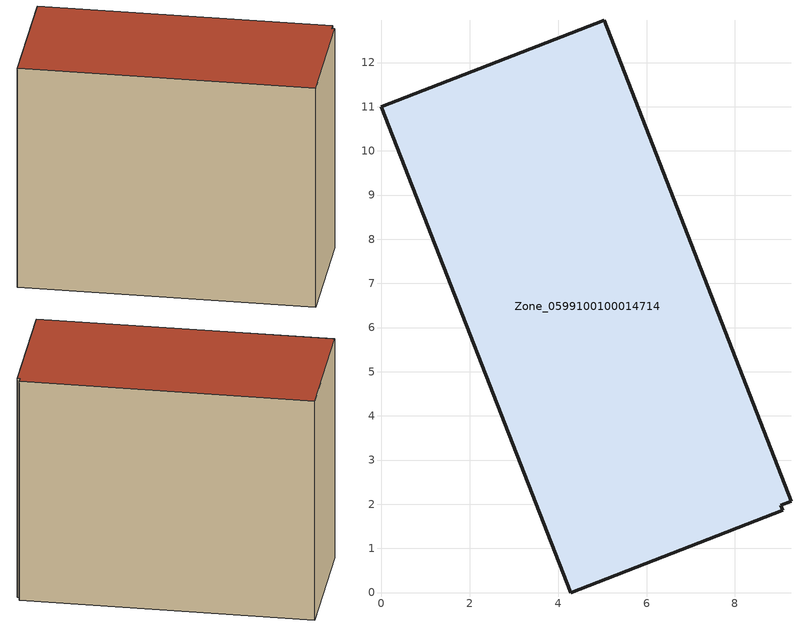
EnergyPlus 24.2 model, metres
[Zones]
Zone_0599100100014714
 floor ground (C_G): 0,11 5.04,12.95 9.27,2.07 9.04,1.98 9.08,1.87 4.28,0 z0
 wall outside (C_F): 5.04,12.95 0,11 4.28,0 9.08,1.87 9.04,1.98 9.27,2.07 5.04,12.95 z0:9.62
 roof outside (C_R): 4.28,0 9.08,1.87 9.04,1.98 9.27,2.07 5.04,12.95 0,11 z9.62
[BUILDING]
Pand.0599100100014714: North Axis=0; Terrain=City; Loads Convergence Tolerance Value=0.04; Temperature Convergence Tolerance Value=0.4; Solar Distribution=FullExterior; Maximum Number of Warmup Days=25; Minimum Number of Warmup Days=1
[Site:Location]
Rotterdam.The.Hague.AP_ZH_NLD Design_Conditions: Latitude=51.96; Longitude=4.45; Time Zone=1; Elevation=-4.5
[SITE:GROUNDTEMPERATURE:BUILDINGSURFACE]
18, 18, 18, 18, 18, 18, 18, 18, 18, 18, 18, 18
[MATERIAL] Thermal Absorptance=0.9; Solar Absorptance=0.7; Visible Absorptance=0.7
Name | Roughness | Thickness | Conductivity | Density | Specific Heat
G.TI.2015-2018 | MediumSmooth | 0.15 | 0.0428571 | 540 | 1210
F.TI.2015-2018 | Rough | 0.3 | 0.0666667 | 1920 | 840
R.TI.2015-2018 | MediumRough | 0.2 | 0.0333333 | 1500 | 1000
[CONSTRUCTION]
C_G: G.TI.2015-2018
C_F: F.TI.2015-2018
C_R: R.TI.2015-2018
[ZONE]
Zone_0599100100014714: Type=1; Multiplier=1; Ceiling Height=Autocalculate; Volume=Autocalculate; Floor Area=autocalculate; Part of Total Floor Area=Yes
[ZONEINFILTRATION:DESIGNFLOWRATE]
Infil_Zone_0599100100014714: Zone or ZoneList or Space or SpaceList=Zone_0599100100014714; Schedule=AlwaysOn; Design Flow Rate Calculation Method=Flow/Area; Flow Rate per Floor Area=0.0015; Constant Term Coefficient=1; Temperature Term Coefficient=0; Velocity Term Coefficient=0; Velocity Squared Term Coefficient=0
[HVACTEMPLATE:ZONE:IDEALLOADSAIRSYSTEM]
Zone_0599100100014714: Maximum Heating Supply Air Temperature=50; Minimum Cooling Supply Air Temperature=13; Maximum Heating Supply Air Humidity Ratio=0.0156; Minimum Cooling Supply Air Humidity Ratio=0.0077; Heating Limit=NoLimit; Cooling Limit=NoLimit; Dehumidification Control Type=ConstantSensibleHeatRatio; Cooling Sensible Heat Ratio=0.7; Dehumidification Setpoint=60; Humidification Control Type=None; Humidification Setpoint=30; Outdoor Air Method=None; Outdoor Air Flow Rate per Person=0.00944; Outdoor Air Flow Rate per Zone Floor Area=0; Outdoor Air Flow Rate per Zone=0; Demand Controlled Ventilation Type=None; Outdoor Air Economizer Type=NoEconomizer; Heat Recovery Type=None; Sensible Heat Recovery Effectiveness=0.7; Latent Heat Recovery Effectiveness=0.65
[ZONECONTROL:THERMOSTAT]
ThermostatControl_Zone_0599100100014714: Zone or ZoneList=Zone_0599100100014714; Control Type Schedule=DualSetpointControlType; Control 1=Thermostat_Zone_0599100100014714; Temperature Difference Between Cutout And Setpoint=0
[THERMOSTATSETPOINT:DUALSETPOINT]
Thermostat_Zone_0599100100014714: Heating Setpoint Temperature Schedule=HeatingSetpoint_Zone_0599100100014714; Cooling Setpoint Temperature Schedule=CoolingSetpoint_Zone_0599100100014714
[SCHEDULE:COMPACT]
HeatingSetpoint_Zone_0599100100014714: Through: 12/31, For: AllDays, Until: 24:00, 21
CoolingSetpoint_Zone_0599100100014714: Through: 12/31, For: AllDays, Until: 24:00, 24
DualSetpointControlType: Through: 12/31, For: AllDays, Until: 24:00, 4
AlwaysOn: Through: 12/31, For: AllDays, Until: 24:00, 1
